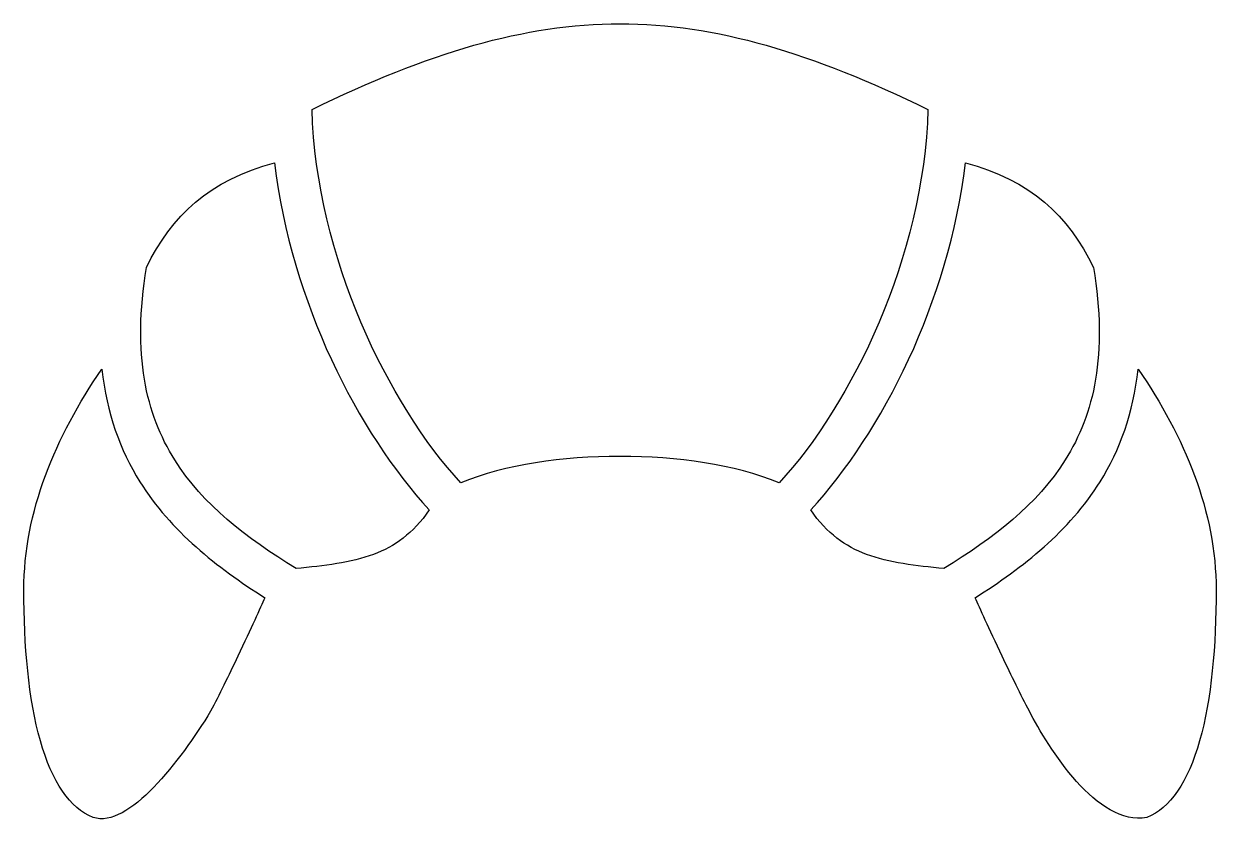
# Model space of a CAD drawing. Header units: centimetres. Extents: x -9.8 to 9.8, y -6.6 to 6.6.
import ezdxf

# ---------------------------------------------------------------- set-up
doc = ezdxf.new("R2010")
doc.units = ezdxf.units.CM
doc.header["$MEASUREMENT"] = 0
doc.layers.add('Layer 1', color=7, linetype='Continuous')

msp = doc.modelspace()

# ---------------------------------------------------------------- linework, layer by layer
at = {"layer": 'Layer 1'}
for points, knots in [([(0, 6.59368), (-1.57118, 6.59368), (-3.14552, 6.12224), (-5.05358, 5.18831), (-5.05358, 5.18831), (-4.98759, 2.77116), (-3.79837, 0.34389), (-2.61028, -0.94131), (-2.61028, -0.94131), (-1.88141, -0.64019), (-0.94351, -0.50602), (0, -0.50602), (0, -0.50602), (0.94351, -0.50602), (1.88141, -0.64011), (2.61028, -0.94128), (2.61028, -0.94128), (3.79836, 0.34392), (4.98758, 2.77119), (5.05358, 5.18826), (5.05358, 5.18826), (3.14548, 6.12224), (1.57118, 6.59381), (0, 6.59381), (0, 6.59381), (0, 6.59381), (0, 6.59368), (0, 6.59368)], [0, 0, 0, 0, 0.125, 0.125, 0.125, 0.125, 0.25, 0.25, 0.25, 0.25, 0.375, 0.375, 0.375, 0.375, 0.5, 0.5, 0.5, 0.5, 0.625, 0.625, 0.625, 0.625, 0.75, 0.75, 0.75, 0.75, 1, 1, 1, 1]), ([(-5.6683, 4.31092), (-6.7303, 4.03253), (-7.36177, 3.4431), (-7.77012, 2.59481), (-7.77012, 2.59481), (-8.00634, 1.15933), (-7.77952, 0.19124), (-7.30712, -0.56425), (-7.30712, -0.56425), (-6.84783, -1.29898), (-6.12937, -1.84392), (-5.31637, -2.34943), (-5.31637, -2.34943), (-4.85412, -2.30026), (-4.41752, -2.25497), (-4.04492, -2.11485), (-4.04492, -2.11485), (-3.69889, -1.98472), (-3.39891, -1.77607), (-3.12924, -1.38661), (-3.12924, -1.38661), (-4.30214, -0.11153), (-5.39366, 2.02162), (-5.66826, 4.31087), (-5.66826, 4.31087), (-5.66826, 4.31087), (-5.6683, 4.31092), (-5.6683, 4.31092)], [0, 0, 0, 0, 0.125, 0.125, 0.125, 0.125, 0.25, 0.25, 0.25, 0.25, 0.375, 0.375, 0.375, 0.375, 0.5, 0.5, 0.5, 0.5, 0.625, 0.625, 0.625, 0.625, 0.75, 0.75, 0.75, 0.75, 1, 1, 1, 1]), ([(5.6683, 4.31092), (5.39366, 2.02162), (4.30218, -0.11149), (3.12924, -1.38661), (3.12924, -1.38661), (3.39882, -1.77603), (3.69884, -1.98468), (4.04488, -2.11485), (4.04488, -2.11485), (4.41748, -2.25493), (4.85408, -2.30022), (5.31633, -2.34939), (5.31633, -2.34939), (6.12933, -1.84388), (6.84779, -1.29899), (7.30708, -0.56425), (7.30708, -0.56425), (7.77949, 0.19119), (8.00631, 1.15928), (7.77008, 2.59476), (7.77008, 2.59476), (7.36173, 3.4431), (6.73022, 4.03248), (5.66826, 4.31087), (5.66826, 4.31087), (5.66826, 4.31087), (5.6683, 4.31092), (5.6683, 4.31092)], [0, 0, 0, 0, 0.125, 0.125, 0.125, 0.125, 0.25, 0.25, 0.25, 0.25, 0.375, 0.375, 0.375, 0.375, 0.5, 0.5, 0.5, 0.5, 0.625, 0.625, 0.625, 0.625, 0.75, 0.75, 0.75, 0.75, 1, 1, 1, 1]), ([(-8.50401, 0.9271), (-9.26219, -0.18098), (-9.78297, -1.41684), (-9.78297, -2.69875), (-9.78297, -2.69875), (-9.78297, -3.61055), (-9.70504, -4.4962), (-9.51234, -5.1743), (-9.51234, -5.1743), (-9.31963, -5.85236), (-9.0253, -6.28425), (-8.64739, -6.43301), (-8.64739, -6.43301), (-8.06648, -6.62584), (-7.21781, -5.50173), (-6.71724, -4.6905), (-6.71724, -4.6905), (-6.58104, -4.42973), (-6.42236, -4.10453), (-6.27216, -3.78853), (-6.27216, -3.78853), (-6.04884, -3.31857), (-5.90496, -2.99986), (-5.8275, -2.82765), (-5.8275, -2.82765), (-6.61899, -2.32366), (-7.36646, -1.74204), (-7.87927, -0.92191), (-7.87927, -0.92191), (-8.20312, -0.40396), (-8.42408, 0.20532), (-8.50403, 0.92716), (-8.50403, 0.92716), (-8.50403, 0.92716), (-8.50401, 0.9271), (-8.50401, 0.9271)], [0, 0, 0, 0, 0.1, 0.1, 0.1, 0.1, 0.2, 0.2, 0.2, 0.2, 0.3, 0.3, 0.3, 0.3, 0.4, 0.4, 0.4, 0.4, 0.5, 0.5, 0.5, 0.5, 0.6, 0.6, 0.6, 0.6, 0.7, 0.7, 0.7, 0.7, 0.8, 0.8, 0.8, 0.8, 1, 1, 1, 1]), ([(8.50401, 0.9271), (8.42402, 0.20531), (8.20306, -0.40397), (7.87925, -0.92197), (7.87925, -0.92197), (7.36649, -1.74205), (6.61902, -2.32363), (5.82748, -2.82767), (5.82748, -2.82767), (5.90494, -2.99988), (6.04886, -3.31859), (6.27214, -3.78855), (6.27214, -3.78855), (6.42234, -4.10456), (6.58106, -4.42976), (6.71722, -4.69052), (6.71722, -4.69052), (7.02939, -5.28365), (7.83003, -6.58875), (8.64737, -6.43303), (8.64737, -6.43303), (9.0252, -6.28426), (9.31961, -5.85238), (9.51232, -5.17432), (9.51232, -5.17432), (9.70504, -4.49624), (9.78297, -3.61055), (9.78297, -2.69875), (9.78297, -2.69875), (9.78297, -1.41684), (9.2622, -0.18098), (8.50402, 0.9271), (8.50402, 0.9271), (8.50402, 0.9271), (8.50401, 0.9271), (8.50401, 0.9271)], [0, 0, 0, 0, 0.1, 0.1, 0.1, 0.1, 0.2, 0.2, 0.2, 0.2, 0.3, 0.3, 0.3, 0.3, 0.4, 0.4, 0.4, 0.4, 0.5, 0.5, 0.5, 0.5, 0.6, 0.6, 0.6, 0.6, 0.7, 0.7, 0.7, 0.7, 0.8, 0.8, 0.8, 0.8, 1, 1, 1, 1])]:
    msp.add_open_spline(points, degree=3, knots=knots, dxfattribs=at)

doc.saveas('drawing.dxf')
